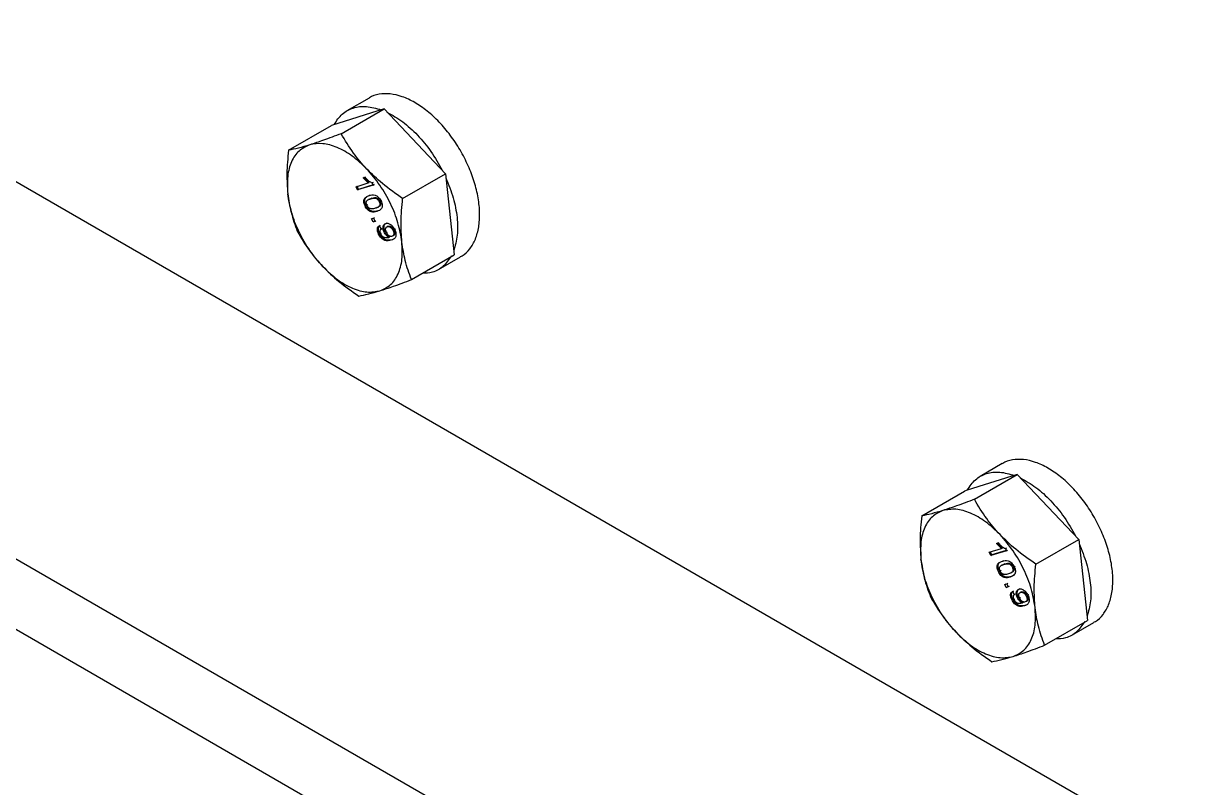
# Model space of a CAD drawing. Header units: millimetres. Extents: x 861 to 27901, y 673 to 17923.
# Drawn here: x 22897.8 to 23068.8, y 7983.8 to 8095.4 of the extents above; entities that cross this region are included whole.
import ezdxf

# ---------------------------------------------------------------- set-up
doc = ezdxf.new("R2010")
doc.units = ezdxf.units.MM
doc.header["$LTSCALE"] = 33.3

msp = doc.modelspace()

# ---------------------------------------------------------------- linework, layer by layer
at = {"color": 7, "linetype": 'Continuous', "lineweight": 25}
for p, q in [((23148.07, 7927.09), (22808.89, 8122.89)), ((22761.23, 8095.38), (23094.81, 7902.81)), ((23094.81, 7892.46), (22761.23, 8085.03)), ((22948.24, 8084.49), (22945.02, 8082.63)), ((22950.43, 8082.89), (22942.74, 8080.5)), ((22944.17, 8079.28), (22950.43, 8082.89)), ((22950.43, 8082.89), (22959.41, 8073.44)), ((22936.48, 8076.88), (22942.74, 8080.5)), ((22946.35, 8071.54), (22948.13, 8072.09)), ((22947.38, 8072.83), (22947.65, 8072.92)), ((22947.38, 8072.83), (22947.53, 8072.91)), ((22948.13, 8072.09), (22947.38, 8072.83)), ((22948.27, 8072.17), (22947.53, 8072.91)), ((22947.65, 8072.92), (22947.79, 8073)), ((22948.13, 8072.09), (22948.27, 8072.17)), ((22948.85, 8072.17), (22948.71, 8072.08)), ((22948.71, 8072.08), (22948.86, 8071.78)), ((22953.15, 8069.82), (22959.41, 8073.44)), ((22959.41, 8073.44), (22960.69, 8061.58)), ((22946.35, 8071.54), (22946.49, 8071.62)), ((22946.57, 8071.07), (22946.35, 8071.54)), ((22946.71, 8071.15), (22946.49, 8071.62)), ((22948.86, 8071.78), (22946.57, 8071.07)), ((22946.57, 8071.07), (22946.71, 8071.15)), ((22949, 8071.86), (22946.71, 8071.15)), ((22948.26, 8070.25), (22948.4, 8070.33)), ((22948.86, 8071.78), (22949, 8071.86)), ((22947.5, 8069.61), (22947.64, 8069.69)), ((22947.81, 8068.8), (22947.67, 8068.72)), ((22948.07, 8068.89), (22947.93, 8068.81)), ((22948.29, 8069.73), (22948.15, 8069.65)), ((22948.3, 8069.7), (22948.63, 8069.87)), ((22948.63, 8069.87), (22948.49, 8069.79)), ((22949.33, 8069.8), (22949.47, 8069.88)), ((22949.5, 8068.52), (22949.64, 8068.6)), ((22949.86, 8069.45), (22949.72, 8069.37)), ((22949.98, 8069.44), (22950.12, 8069.52)), ((22948.6, 8066.86), (22948.89, 8066.95)), ((22948.6, 8066.86), (22948.74, 8066.94)), ((22948.83, 8066.39), (22948.6, 8066.86)), ((22948.89, 8066.95), (22949.03, 8067.03)), ((22948.89, 8066.95), (22949.12, 8066.48)), ((22949.12, 8066.48), (22948.83, 8066.39)), ((22948.83, 8066.39), (22948.97, 8066.47)), ((22949.16, 8066.53), (22948.97, 8066.47)), ((22949.26, 8066.57), (22949.12, 8066.48)), ((22949.74, 8065.82), (22949.88, 8065.9)), ((22949.74, 8065.82), (22950, 8065.36)), ((22950, 8065.36), (22950.14, 8065.44)), ((22950.69, 8066.17), (22950.83, 8066.25)), ((22950.73, 8065.58), (22950.73, 8065.57)), ((22951.04, 8065.78), (22950.9, 8065.69)), ((22951.9, 8065.21), (22951.76, 8065.13)), ((22951.98, 8065.28), (22952.12, 8065.37)), ((22949.64, 8064.63), (22949.78, 8064.71)), ((22949.92, 8064.69), (22950.06, 8064.77)), ((22950.45, 8064.9), (22950.59, 8064.98)), ((22950.78, 8064.84), (22950.92, 8064.92)), ((22951.1, 8064.14), (22951.24, 8064.22)), ((22951.1, 8064.14), (22951.15, 8064.16)), ((22951.15, 8064.16), (22951.29, 8064.24)), ((22951.24, 8064.22), (22951.29, 8064.24)), ((22951.74, 8064.38), (22951.6, 8064.3)), ((22951.78, 8064.41), (22951.92, 8064.49)), ((22954.43, 8057.97), (22960.69, 8061.58)), ((22958.41, 8059.44), (22961.62, 8061.3)), ((23040.74, 8031.09), (23037.53, 8029.23)), ((23042.94, 8029.49), (23035.64, 8027.22)), ((23036.68, 8025.88), (23042.94, 8029.49)), ((23042.94, 8029.49), (23051.91, 8020.03)), ((23028.98, 8023.48), (23035.24, 8027.09)), ((23035.64, 8027.22), (23035.24, 8027.09)), ((23039.89, 8019.43), (23040.16, 8019.51)), ((23039.89, 8019.43), (23040.03, 8019.51)), ((23040.63, 8018.69), (23039.89, 8019.43)), ((23040.77, 8018.77), (23040.03, 8019.51)), ((23040.16, 8019.51), (23040.3, 8019.59)), ((23045.66, 8016.42), (23051.91, 8020.03)), ((23051.91, 8020.03), (23053.2, 8008.18)), ((23038.85, 8018.14), (23040.63, 8018.69)), ((23038.85, 8018.14), (23038.99, 8018.22)), ((23039.08, 8017.67), (23038.85, 8018.14)), ((23039.22, 8017.75), (23038.99, 8018.22)), ((23041.36, 8018.38), (23039.08, 8017.67)), ((23039.08, 8017.67), (23039.22, 8017.75)), ((23041.32, 8018.41), (23039.22, 8017.75)), ((23040.63, 8018.69), (23040.77, 8018.77)), ((23041.36, 8018.76), (23041.22, 8018.68)), ((23041.22, 8018.68), (23041.36, 8018.38)), ((23041.36, 8018.38), (23041.5, 8018.46)), ((23040, 8016.21), (23040.14, 8016.29)), ((23040.58, 8015.48), (23040.44, 8015.4)), ((23040.79, 8016.33), (23040.65, 8016.25)), ((23040.77, 8016.85), (23040.91, 8016.93)), ((23040.81, 8016.3), (23041.13, 8016.46)), ((23041.13, 8016.46), (23040.99, 8016.38)), ((23041.83, 8016.4), (23041.97, 8016.48)), ((23042.36, 8016.05), (23042.22, 8015.97)), ((23042.49, 8016.04), (23042.63, 8016.12)), ((23040.32, 8015.4), (23040.18, 8015.32)), ((23042.01, 8015.12), (23042.15, 8015.2)), ((23041.11, 8013.46), (23041.4, 8013.55)), ((23041.11, 8013.46), (23041.25, 8013.54)), ((23041.33, 8012.99), (23041.11, 8013.46)), ((23041.62, 8013.08), (23041.33, 8012.99)), ((23041.33, 8012.99), (23041.47, 8013.07)), ((23041.4, 8013.55), (23041.54, 8013.63)), ((23041.4, 8013.55), (23041.62, 8013.08)), ((23041.61, 8013.12), (23041.47, 8013.07)), ((23041.76, 8013.16), (23041.62, 8013.08)), ((23042.25, 8012.42), (23042.39, 8012.5)), ((23042.25, 8012.42), (23042.5, 8011.96)), ((23042.5, 8011.96), (23042.64, 8012.04)), ((23043.19, 8012.77), (23043.33, 8012.85)), ((23043.24, 8012.18), (23043.23, 8012.17)), ((23043.54, 8012.37), (23043.4, 8012.29)), ((23042.15, 8011.23), (23042.29, 8011.31)), ((23042.42, 8011.28), (23042.56, 8011.36)), ((23042.96, 8011.5), (23043.1, 8011.58)), ((23043.29, 8011.44), (23043.43, 8011.52)), ((23043.6, 8010.74), (23043.74, 8010.82)), ((23043.6, 8010.74), (23043.66, 8010.76)), ((23043.66, 8010.76), (23043.8, 8010.84)), ((23043.74, 8010.82), (23043.8, 8010.84)), ((23044.24, 8010.98), (23044.1, 8010.9)), ((23044.4, 8011.81), (23044.26, 8011.73)), ((23044.28, 8011.01), (23044.42, 8011.09)), ((23044.49, 8011.88), (23044.63, 8011.96)), ((23046.94, 8004.57), (23053.2, 8008.18)), ((23050.91, 8006.04), (23054.13, 8007.9))]:
    msp.add_line(p, q, dxfattribs=at)
for points, knots in [([(22961.61, 8061.33), (22961.69, 8061.37), (22962.23, 8061.59), (22963, 8062.43), (22963.83, 8063.83), (22964.32, 8065.61), (22964.46, 8067.65), (22964.24, 8069.89), (22963.67, 8072.24), (22962.77, 8074.61), (22961.59, 8076.93), (22960.15, 8079.09), (22958.52, 8081.02), (22956.75, 8082.64), (22954.92, 8083.9), (22953.09, 8084.75), (22951.32, 8085.17), (22949.71, 8085.08), (22948.67, 8084.83), (22948.26, 8084.5), (22948.24, 8084.48)], [0, 0, 0, 0, 0.010609, 0.072265, 0.133921, 0.195577, 0.257233, 0.318889, 0.380545, 0.442201, 0.503857, 0.565513, 0.627169, 0.688825, 0.750481, 0.812137, 0.873793, 0.935449, 0.997105, 1, 1, 1, 1]), ([(22944.17, 8079.28), (22943.28, 8078.94), (22941.59, 8078.31), (22940.22, 8077.86), (22939.58, 8077.65)], [0, 0, 0, 0, 0.532771, 1, 1, 1, 1]), ([(22947.91, 8074.12), (22947.24, 8074.89), (22945.79, 8076.53), (22944.73, 8078.33), (22944.17, 8079.28)], [0, 0, 0, 0, 0.467229, 1, 1, 1, 1]), ([(22939.58, 8077.65), (22939, 8077.48), (22937.77, 8077.11), (22936.93, 8076.96), (22936.48, 8076.88)], [0, 0, 0, 0, 0.467229, 1, 1, 1, 1]), ([(22936.48, 8076.88), (22936.37, 8075.72), (22936.16, 8073.53), (22936.3, 8071.48), (22936.37, 8070.52)], [0, 0, 0, 0, 0.532771, 1, 1, 1, 1]), ([(22953.15, 8069.82), (22952.14, 8070.52), (22950.25, 8071.83), (22948.66, 8073.39), (22947.91, 8074.12)], [0, 0, 0, 0, 0.532771, 1, 1, 1, 1]), ([(22947.65, 8072.92), (22947.82, 8072.73), (22948.16, 8072.37), (22948.53, 8072.18), (22948.71, 8072.08)], [0, 0, 0, 0, 0.500866, 1, 1, 1, 1]), ([(22936.37, 8070.52), (22936.5, 8069.6), (22936.79, 8067.64), (22937.43, 8065.94), (22937.76, 8065.03)], [0, 0, 0, 0, 0.467229, 1, 1, 1, 1]), ([(22947.5, 8069.61), (22947.54, 8069.7), (22947.61, 8069.87), (22947.87, 8070.1), (22948.1, 8070.19), (22948.26, 8070.25)], [0, 0, 0, 0, 0.249754, 0.499871, 1, 1, 1, 1]), ([(22948.26, 8070.25), (22948.39, 8070.29), (22948.66, 8070.36), (22949.04, 8070.34), (22949.36, 8070.2), (22949.61, 8070.01), (22949.82, 8069.75), (22949.93, 8069.55), (22949.98, 8069.44)], [0, 0, 0, 0, 0.2504817, 0.5003456, 0.6317049, 0.7502211, 0.8749867, 1, 1, 1, 1]), ([(22947.67, 8068.72), (22947.6, 8068.88), (22947.5, 8069.12), (22947.48, 8069.38), (22947.48, 8069.51), (22947.49, 8069.58), (22947.5, 8069.61)], [0, 0, 0, 0, 0.4987953, 0.7491483, 0.8745764, 1, 1, 1, 1]), ([(22947.81, 8068.8), (22947.74, 8068.96), (22947.65, 8069.2), (22947.61, 8069.5), (22947.63, 8069.62), (22947.64, 8069.69)], [0, 0, 0, 0, 0.499036, 0.74951, 1, 1, 1, 1]), ([(22947.64, 8069.69), (22947.68, 8069.78), (22947.75, 8069.96), (22947.88, 8070.06), (22947.95, 8070.12)], [0, 0, 0, 0, 0.499636, 1, 1, 1, 1]), ([(22949.39, 8067.91), (22949.26, 8067.88), (22948.99, 8067.81), (22948.62, 8067.83), (22948.29, 8067.96), (22948.05, 8068.15), (22947.83, 8068.42), (22947.72, 8068.62), (22947.67, 8068.72)], [0, 0, 0, 0, 0.2504758, 0.5003474, 0.6257683, 0.7501762, 0.8749697, 1, 1, 1, 1]), ([(22949.53, 8067.99), (22949.4, 8067.96), (22949.13, 8067.89), (22948.76, 8067.91), (22948.43, 8068.05), (22948.19, 8068.23), (22947.97, 8068.5), (22947.86, 8068.7), (22947.81, 8068.8)], [0, 0, 0, 0, 0.250472, 0.500339, 0.626188, 0.75018, 0.874972, 1, 1, 1, 1]), ([(22947.93, 8068.81), (22947.9, 8068.88), (22947.84, 8069.03), (22947.83, 8069.25), (22947.87, 8069.42), (22948.07, 8069.65), (22948.3, 8069.72), (22948.49, 8069.79)], [0, 0, 0, 0, 0.124696, 0.249462, 0.374432, 0.499637, 1, 1, 1, 1]), ([(22949.16, 8068.38), (22948.98, 8068.33), (22948.74, 8068.26), (22948.41, 8068.32), (22948.23, 8068.43), (22948.06, 8068.59), (22947.97, 8068.73), (22947.93, 8068.81)], [0, 0, 0, 0, 0.50041, 0.625613, 0.75058, 0.875344, 1, 1, 1, 1]), ([(22948.49, 8069.79), (22948.62, 8069.82), (22948.81, 8069.87), (22949.09, 8069.88), (22949.25, 8069.83), (22949.33, 8069.8)], [0, 0, 0, 0, 0.500372, 0.750515, 1, 1, 1, 1]), ([(22948.63, 8069.87), (22948.76, 8069.9), (22948.95, 8069.95), (22949.23, 8069.96), (22949.39, 8069.91), (22949.47, 8069.88)], [0, 0, 0, 0, 0.500372, 0.750515, 1, 1, 1, 1]), ([(22949.72, 8069.37), (22949.75, 8069.29), (22949.81, 8069.14), (22949.82, 8068.92), (22949.78, 8068.75), (22949.58, 8068.52), (22949.35, 8068.44), (22949.16, 8068.38)], [0, 0, 0, 0, 0.124745, 0.249484, 0.374471, 0.499648, 1, 1, 1, 1]), ([(22949.33, 8069.8), (22949.36, 8069.78), (22949.44, 8069.73), (22949.55, 8069.63), (22949.64, 8069.51), (22949.69, 8069.41), (22949.72, 8069.37)], [0, 0, 0, 0, 0.250158, 0.500156, 0.750032, 1, 1, 1, 1]), ([(22949.98, 8069.44), (22950.03, 8069.34), (22950.12, 8069.13), (22950.18, 8068.82), (22950.16, 8068.54), (22949.95, 8068.15), (22949.64, 8068.02), (22949.39, 8067.91)], [0, 0, 0, 0, 0.125373, 0.250644, 0.375698, 0.501113, 1, 1, 1, 1]), ([(22949.47, 8069.88), (22949.5, 8069.86), (22949.58, 8069.82), (22949.69, 8069.71), (22949.77, 8069.61), (22949.82, 8069.52), (22949.84, 8069.47), (22949.86, 8069.45)], [0, 0, 0, 0, 0.250055, 0.499949, 0.749722, 0.874857, 1, 1, 1, 1]), ([(22949.86, 8069.45), (22949.89, 8069.37), (22949.95, 8069.22), (22949.96, 8069), (22949.92, 8068.83), (22949.81, 8068.69), (22949.7, 8068.65), (22949.63, 8068.63)], [0, 0, 0, 0, 0.183123, 0.366237, 0.549716, 0.733474, 1, 1, 1, 1]), ([(22953.04, 8063.46), (22952.97, 8064.42), (22952.83, 8066.47), (22953.04, 8068.66), (22953.15, 8069.82)], [0, 0, 0, 0, 0.4672291, 1, 1, 1, 1]), ([(22949.64, 8064.63), (22949.59, 8064.76), (22949.5, 8064.95), (22949.46, 8065.21), (22949.46, 8065.44), (22949.54, 8065.68), (22949.67, 8065.77), (22949.74, 8065.82)], [0, 0, 0, 0, 0.249859, 0.375718, 0.500481, 0.749846, 1, 1, 1, 1]), ([(22949.78, 8064.71), (22949.73, 8064.84), (22949.64, 8065.03), (22949.6, 8065.29), (22949.6, 8065.52), (22949.68, 8065.76), (22949.81, 8065.85), (22949.88, 8065.9)], [0, 0, 0, 0, 0.249859, 0.375956, 0.500482, 0.749847, 1, 1, 1, 1]), ([(22950, 8065.36), (22949.96, 8065.33), (22949.88, 8065.27), (22949.82, 8065.14), (22949.82, 8065.02), (22949.83, 8064.91), (22949.87, 8064.8), (22949.9, 8064.72), (22949.92, 8064.69)], [0, 0, 0, 0, 0.276477, 0.499318, 0.623718, 0.749496, 0.874756, 1, 1, 1, 1]), ([(22950.45, 8064.9), (22950.42, 8064.98), (22950.35, 8065.12), (22950.3, 8065.35), (22950.28, 8065.56), (22950.3, 8065.74), (22950.36, 8065.9), (22950.47, 8066.07), (22950.6, 8066.13), (22950.69, 8066.17)], [0, 0, 0, 0, 0.125074, 0.250064, 0.373261, 0.500199, 0.624296, 0.750369, 1, 1, 1, 1]), ([(22950.59, 8064.98), (22950.58, 8065.02), (22950.54, 8065.09), (22950.49, 8065.24), (22950.44, 8065.43), (22950.42, 8065.64), (22950.44, 8065.83), (22950.5, 8065.98), (22950.57, 8066.1), (22950.64, 8066.14), (22950.66, 8066.15)], [0, 0, 0, 0, 0.07547, 0.150945, 0.301578, 0.450313, 0.603034, 0.752855, 0.90453, 1, 1, 1, 1]), ([(22950.78, 8064.84), (22950.74, 8064.94), (22950.68, 8065.09), (22950.65, 8065.27), (22950.66, 8065.4), (22950.69, 8065.51), (22950.76, 8065.63), (22950.84, 8065.67), (22950.9, 8065.69)], [0, 0, 0, 0, 0.249521, 0.373851, 0.499889, 0.624096, 0.750315, 1, 1, 1, 1]), ([(22950.69, 8066.17), (22950.79, 8066.19), (22950.94, 8066.22), (22951.18, 8066.14), (22951.37, 8066.04), (22951.55, 8065.9), (22951.77, 8065.66), (22951.9, 8065.44), (22951.98, 8065.28)], [0, 0, 0, 0, 0.249869, 0.376454, 0.500348, 0.627239, 0.750824, 1, 1, 1, 1]), ([(22950.9, 8065.69), (22950.96, 8065.71), (22951.1, 8065.73), (22951.3, 8065.65), (22951.46, 8065.53), (22951.62, 8065.38), (22951.7, 8065.23), (22951.76, 8065.13)], [0, 0, 0, 0, 0.25025, 0.499842, 0.629576, 0.750665, 1, 1, 1, 1]), ([(22951.04, 8065.78), (22951.1, 8065.79), (22951.24, 8065.81), (22951.45, 8065.73), (22951.6, 8065.61), (22951.76, 8065.46), (22951.84, 8065.31), (22951.9, 8065.21)], [0, 0, 0, 0, 0.25025, 0.499841, 0.629288, 0.750666, 1, 1, 1, 1]), ([(22951.98, 8065.28), (22952.03, 8065.18), (22952.12, 8064.98), (22952.17, 8064.67), (22952.18, 8064.4), (22952.09, 8064.09), (22951.85, 8063.85), (22951.6, 8063.77), (22951.48, 8063.72)], [0, 0, 0, 0, 0.125064, 0.25009, 0.37511, 0.500169, 0.749441, 1, 1, 1, 1]), ([(22951.76, 8065.13), (22951.8, 8065.03), (22951.86, 8064.88), (22951.87, 8064.69), (22951.86, 8064.57), (22951.82, 8064.47), (22951.74, 8064.36), (22951.65, 8064.32), (22951.6, 8064.3)], [0, 0, 0, 0, 0.249017, 0.372138, 0.499365, 0.623562, 0.749893, 1, 1, 1, 1]), ([(22951.9, 8065.21), (22951.94, 8065.11), (22952, 8064.96), (22952.01, 8064.78), (22952, 8064.65), (22951.96, 8064.55), (22951.88, 8064.44), (22951.79, 8064.4), (22951.74, 8064.38)], [0, 0, 0, 0, 0.249017, 0.371845, 0.499365, 0.623226, 0.749892, 1, 1, 1, 1]), ([(22937.76, 8065.03), (22938.32, 8064.07), (22939.37, 8062.28), (22940.82, 8060.63), (22941.5, 8059.87)], [0, 0, 0, 0, 0.5327709, 1, 1, 1, 1]), ([(22951.48, 8063.72), (22951.34, 8063.69), (22951.06, 8063.61), (22950.65, 8063.65), (22950.3, 8063.81), (22950.05, 8064.02), (22949.81, 8064.3), (22949.7, 8064.52), (22949.64, 8064.63)], [0, 0, 0, 0, 0.2504849, 0.5001185, 0.6278992, 0.7500924, 0.8749937, 1, 1, 1, 1]), ([(22951.62, 8063.8), (22951.48, 8063.77), (22951.2, 8063.69), (22950.79, 8063.73), (22950.44, 8063.89), (22950.19, 8064.11), (22949.95, 8064.38), (22949.84, 8064.6), (22949.78, 8064.71)], [0, 0, 0, 0, 0.2504849, 0.5001185, 0.6280399, 0.7500924, 0.8749937, 1, 1, 1, 1]), ([(22949.92, 8064.69), (22949.95, 8064.62), (22950.03, 8064.48), (22950.18, 8064.3), (22950.35, 8064.18), (22950.67, 8064.07), (22950.91, 8064.11), (22951.1, 8064.14)], [0, 0, 0, 0, 0.125207, 0.25031, 0.375339, 0.50062, 1, 1, 1, 1]), ([(22951.15, 8064.16), (22951.09, 8064.19), (22950.95, 8064.27), (22950.76, 8064.44), (22950.58, 8064.65), (22950.5, 8064.82), (22950.45, 8064.9)], [0, 0, 0, 0, 0.248943, 0.49945, 0.750285, 1, 1, 1, 1]), ([(22951.29, 8064.24), (22951.23, 8064.28), (22951.09, 8064.35), (22950.9, 8064.52), (22950.72, 8064.74), (22950.64, 8064.9), (22950.59, 8064.98)], [0, 0, 0, 0, 0.24954, 0.50198, 0.751372, 1, 1, 1, 1]), ([(22951.6, 8064.3), (22951.53, 8064.28), (22951.44, 8064.27), (22951.29, 8064.3), (22951.17, 8064.36), (22951.06, 8064.45), (22950.92, 8064.6), (22950.84, 8064.75), (22950.78, 8064.84)], [0, 0, 0, 0, 0.2499765, 0.3782222, 0.5003423, 0.6274524, 0.7508111, 1, 1, 1, 1]), ([(22954.43, 8057.97), (22954.1, 8058.88), (22953.47, 8060.58), (22953.18, 8062.54), (22953.04, 8063.46)], [0, 0, 0, 0, 0.532771, 1, 1, 1, 1]), ([(22960.29, 8061.46), (22959.92, 8060.91), (22959.18, 8059.82), (22957.69, 8058.96), (22956.52, 8058.9), (22956.01, 8058.88)], [0, 0, 0, 0, 0.362113, 0.724226, 1, 1, 1, 1]), ([(22941.5, 8059.87), (22942.24, 8059.14), (22943.84, 8057.58), (22945.73, 8056.27), (22946.74, 8055.57)], [0, 0, 0, 0, 0.467229, 1, 1, 1, 1]), ([(22949.84, 8056.34), (22950.48, 8056.55), (22951.85, 8056.99), (22953.54, 8057.63), (22954.43, 8057.97)], [0, 0, 0, 0, 0.467229, 1, 1, 1, 1]), ([(22946.74, 8055.57), (22947.19, 8055.65), (22948.03, 8055.8), (22949.26, 8056.17), (22949.84, 8056.34)], [0, 0, 0, 0, 0.532771, 1, 1, 1, 1]), ([(23054.11, 8007.93), (23054.19, 8007.96), (23054.74, 8008.19), (23055.5, 8009.03), (23056.34, 8010.43), (23056.82, 8012.21), (23056.96, 8014.25), (23056.74, 8016.49), (23056.17, 8018.84), (23055.28, 8021.21), (23054.09, 8023.52), (23052.65, 8025.69), (23051.02, 8027.62), (23049.26, 8029.24), (23047.42, 8030.5), (23045.59, 8031.35), (23043.82, 8031.77), (23042.21, 8031.68), (23041.18, 8031.43), (23040.77, 8031.09), (23040.75, 8031.08)], [0, 0, 0, 0, 0.010609, 0.072265, 0.133921, 0.195577, 0.257233, 0.318889, 0.380545, 0.442201, 0.503857, 0.565513, 0.627169, 0.688825, 0.750481, 0.812137, 0.873793, 0.935449, 0.997105, 1, 1, 1, 1]), ([(23036.68, 8025.88), (23035.78, 8025.54), (23034.1, 8024.9), (23032.72, 8024.46), (23032.08, 8024.25)], [0, 0, 0, 0, 0.532771, 1, 1, 1, 1]), ([(23040.42, 8020.72), (23039.74, 8021.49), (23038.29, 8023.13), (23037.24, 8024.92), (23036.68, 8025.88)], [0, 0, 0, 0, 0.4672291, 1, 1, 1, 1]), ([(23032.08, 8024.25), (23031.51, 8024.08), (23030.27, 8023.71), (23029.43, 8023.56), (23028.98, 8023.48)], [0, 0, 0, 0, 0.467229, 1, 1, 1, 1]), ([(23028.98, 8023.48), (23028.87, 8022.32), (23028.66, 8020.13), (23028.81, 8018.08), (23028.87, 8017.12)], [0, 0, 0, 0, 0.532771, 1, 1, 1, 1]), ([(23045.66, 8016.42), (23044.65, 8017.12), (23042.75, 8018.43), (23041.16, 8019.99), (23040.42, 8020.72)], [0, 0, 0, 0, 0.532771, 1, 1, 1, 1]), ([(23040.16, 8019.51), (23040.33, 8019.33), (23040.67, 8018.97), (23041.03, 8018.78), (23041.22, 8018.68)], [0, 0, 0, 0, 0.500866, 1, 1, 1, 1]), ([(23028.87, 8017.12), (23029.01, 8016.2), (23029.3, 8014.24), (23029.93, 8012.53), (23030.27, 8011.63)], [0, 0, 0, 0, 0.467229, 1, 1, 1, 1]), ([(23040.18, 8015.32), (23040.11, 8015.48), (23040.01, 8015.71), (23039.98, 8015.97), (23039.99, 8016.11), (23040, 8016.17), (23040, 8016.21)], [0, 0, 0, 0, 0.4987953, 0.7491483, 0.8745764, 1, 1, 1, 1]), ([(23040, 8016.21), (23040.04, 8016.29), (23040.12, 8016.47), (23040.37, 8016.7), (23040.61, 8016.79), (23040.77, 8016.85)], [0, 0, 0, 0, 0.249754, 0.499871, 1, 1, 1, 1]), ([(23040.32, 8015.4), (23040.25, 8015.56), (23040.15, 8015.79), (23040.12, 8016.09), (23040.13, 8016.22), (23040.14, 8016.29)], [0, 0, 0, 0, 0.499036, 0.74951, 1, 1, 1, 1]), ([(23040.14, 8016.29), (23040.18, 8016.38), (23040.25, 8016.56), (23040.39, 8016.66), (23040.45, 8016.72)], [0, 0, 0, 0, 0.499636, 1, 1, 1, 1]), ([(23040.44, 8015.4), (23040.41, 8015.48), (23040.35, 8015.63), (23040.34, 8015.84), (23040.38, 8016.02), (23040.58, 8016.24), (23040.81, 8016.32), (23040.99, 8016.38)], [0, 0, 0, 0, 0.124696, 0.249462, 0.374432, 0.499637, 1, 1, 1, 1]), ([(23040.77, 8016.85), (23040.9, 8016.89), (23041.16, 8016.96), (23041.54, 8016.94), (23041.87, 8016.8), (23042.11, 8016.61), (23042.33, 8016.35), (23042.43, 8016.14), (23042.49, 8016.04)], [0, 0, 0, 0, 0.2504817, 0.5003456, 0.6317049, 0.7502211, 0.8749867, 1, 1, 1, 1]), ([(23040.99, 8016.38), (23041.12, 8016.42), (23041.31, 8016.47), (23041.6, 8016.48), (23041.75, 8016.43), (23041.83, 8016.4)], [0, 0, 0, 0, 0.500372, 0.750515, 1, 1, 1, 1]), ([(23041.13, 8016.46), (23041.26, 8016.5), (23041.45, 8016.55), (23041.74, 8016.56), (23041.89, 8016.51), (23041.97, 8016.48)], [0, 0, 0, 0, 0.500372, 0.750515, 1, 1, 1, 1]), ([(23042.22, 8015.97), (23042.25, 8015.89), (23042.32, 8015.74), (23042.32, 8015.52), (23042.28, 8015.35), (23042.09, 8015.12), (23041.85, 8015.04), (23041.67, 8014.98)], [0, 0, 0, 0, 0.1247447, 0.2494838, 0.3744708, 0.4996481, 1, 1, 1, 1]), ([(23041.83, 8016.4), (23041.87, 8016.38), (23041.94, 8016.33), (23042.05, 8016.23), (23042.15, 8016.11), (23042.2, 8016.01), (23042.22, 8015.97)], [0, 0, 0, 0, 0.250158, 0.500156, 0.750032, 1, 1, 1, 1]), ([(23042.49, 8016.04), (23042.53, 8015.94), (23042.62, 8015.73), (23042.69, 8015.41), (23042.67, 8015.14), (23042.46, 8014.74), (23042.14, 8014.61), (23041.89, 8014.51)], [0, 0, 0, 0, 0.125373, 0.250644, 0.375698, 0.501113, 1, 1, 1, 1]), ([(23041.97, 8016.48), (23042.01, 8016.46), (23042.08, 8016.41), (23042.19, 8016.31), (23042.27, 8016.21), (23042.33, 8016.12), (23042.35, 8016.07), (23042.36, 8016.05)], [0, 0, 0, 0, 0.250055, 0.499949, 0.749722, 0.874857, 1, 1, 1, 1]), ([(23042.36, 8016.05), (23042.39, 8015.97), (23042.46, 8015.82), (23042.47, 8015.6), (23042.42, 8015.43), (23042.31, 8015.29), (23042.2, 8015.25), (23042.14, 8015.23)], [0, 0, 0, 0, 0.1831229, 0.3662374, 0.549716, 0.7334739, 1, 1, 1, 1]), ([(23045.55, 8010.06), (23045.48, 8011.02), (23045.33, 8013.07), (23045.54, 8015.26), (23045.66, 8016.42)], [0, 0, 0, 0, 0.467229, 1, 1, 1, 1]), ([(23041.89, 8014.51), (23041.76, 8014.48), (23041.5, 8014.41), (23041.12, 8014.43), (23040.8, 8014.56), (23040.55, 8014.75), (23040.34, 8015.02), (23040.23, 8015.22), (23040.18, 8015.32)], [0, 0, 0, 0, 0.250476, 0.500347, 0.625768, 0.750176, 0.87497, 1, 1, 1, 1]), ([(23042.03, 8014.59), (23041.9, 8014.56), (23041.64, 8014.49), (23041.26, 8014.51), (23040.94, 8014.64), (23040.69, 8014.83), (23040.48, 8015.1), (23040.37, 8015.3), (23040.32, 8015.4)], [0, 0, 0, 0, 0.250472, 0.500339, 0.626188, 0.75018, 0.874972, 1, 1, 1, 1]), ([(23041.67, 8014.98), (23041.48, 8014.93), (23041.25, 8014.86), (23040.91, 8014.92), (23040.73, 8015.02), (23040.56, 8015.19), (23040.48, 8015.33), (23040.44, 8015.4)], [0, 0, 0, 0, 0.50041, 0.625613, 0.75058, 0.875344, 1, 1, 1, 1]), ([(23042.15, 8011.23), (23042.09, 8011.36), (23042.01, 8011.55), (23041.97, 8011.8), (23041.96, 8012.04), (23042.05, 8012.27), (23042.18, 8012.37), (23042.25, 8012.42)], [0, 0, 0, 0, 0.249859, 0.375718, 0.500481, 0.749846, 1, 1, 1, 1]), ([(23042.29, 8011.31), (23042.23, 8011.44), (23042.15, 8011.63), (23042.11, 8011.88), (23042.11, 8012.12), (23042.19, 8012.35), (23042.32, 8012.45), (23042.39, 8012.5)], [0, 0, 0, 0, 0.249859, 0.375956, 0.500482, 0.749847, 1, 1, 1, 1]), ([(23042.96, 8011.5), (23042.92, 8011.57), (23042.86, 8011.72), (23042.8, 8011.94), (23042.79, 8012.15), (23042.81, 8012.34), (23042.86, 8012.5), (23042.97, 8012.67), (23043.11, 8012.73), (23043.19, 8012.77)], [0, 0, 0, 0, 0.125074, 0.250064, 0.373261, 0.500199, 0.624296, 0.750369, 1, 1, 1, 1]), ([(23043.1, 8011.58), (23043.08, 8011.62), (23043.05, 8011.69), (23042.99, 8011.84), (23042.94, 8012.03), (23042.93, 8012.24), (23042.95, 8012.42), (23043, 8012.58), (23043.07, 8012.7), (23043.14, 8012.73), (23043.17, 8012.75)], [0, 0, 0, 0, 0.07547, 0.150945, 0.301578, 0.450313, 0.603034, 0.752855, 0.90453, 1, 1, 1, 1]), ([(23043.29, 8011.44), (23043.25, 8011.54), (23043.18, 8011.68), (23043.16, 8011.87), (23043.16, 8012), (23043.19, 8012.11), (23043.26, 8012.23), (23043.35, 8012.27), (23043.4, 8012.29)], [0, 0, 0, 0, 0.249521, 0.373851, 0.499889, 0.624096, 0.750315, 1, 1, 1, 1]), ([(23043.19, 8012.77), (23043.29, 8012.78), (23043.45, 8012.81), (23043.69, 8012.74), (23043.87, 8012.64), (23044.05, 8012.5), (23044.28, 8012.26), (23044.4, 8012.03), (23044.49, 8011.88)], [0, 0, 0, 0, 0.2498689, 0.3764535, 0.5003477, 0.6272386, 0.7508241, 1, 1, 1, 1]), ([(23043.4, 8012.29), (23043.47, 8012.31), (23043.6, 8012.33), (23043.81, 8012.25), (23043.97, 8012.13), (23044.12, 8011.98), (23044.2, 8011.83), (23044.26, 8011.73)], [0, 0, 0, 0, 0.25025, 0.499842, 0.629576, 0.750665, 1, 1, 1, 1]), ([(23043.54, 8012.37), (23043.61, 8012.39), (23043.74, 8012.41), (23043.95, 8012.33), (23044.11, 8012.21), (23044.26, 8012.06), (23044.34, 8011.91), (23044.4, 8011.81)], [0, 0, 0, 0, 0.2502502, 0.4998414, 0.6292884, 0.7506655, 1, 1, 1, 1]), ([(23030.27, 8011.63), (23030.83, 8010.67), (23031.88, 8008.88), (23033.33, 8007.23), (23034, 8006.46)], [0, 0, 0, 0, 0.532771, 1, 1, 1, 1]), ([(23043.98, 8010.32), (23043.84, 8010.28), (23043.56, 8010.21), (23043.16, 8010.24), (23042.81, 8010.41), (23042.55, 8010.62), (23042.32, 8010.9), (23042.2, 8011.12), (23042.15, 8011.23)], [0, 0, 0, 0, 0.2504849, 0.5001185, 0.6278992, 0.7500924, 0.8749937, 1, 1, 1, 1]), ([(23044.12, 8010.4), (23043.98, 8010.36), (23043.7, 8010.29), (23043.3, 8010.32), (23042.95, 8010.49), (23042.69, 8010.7), (23042.46, 8010.98), (23042.34, 8011.2), (23042.29, 8011.31)], [0, 0, 0, 0, 0.2504849, 0.5001185, 0.6280399, 0.7500924, 0.8749937, 1, 1, 1, 1]), ([(23042.5, 8011.96), (23042.46, 8011.92), (23042.39, 8011.87), (23042.33, 8011.74), (23042.32, 8011.62), (23042.34, 8011.51), (23042.37, 8011.4), (23042.4, 8011.32), (23042.42, 8011.28)], [0, 0, 0, 0, 0.276477, 0.499318, 0.623718, 0.749496, 0.874756, 1, 1, 1, 1]), ([(23042.42, 8011.28), (23042.46, 8011.21), (23042.53, 8011.08), (23042.69, 8010.9), (23042.85, 8010.78), (23043.18, 8010.67), (23043.41, 8010.71), (23043.6, 8010.74)], [0, 0, 0, 0, 0.125207, 0.25031, 0.375339, 0.50062, 1, 1, 1, 1]), ([(23043.66, 8010.76), (23043.59, 8010.79), (23043.46, 8010.86), (23043.27, 8011.04), (23043.09, 8011.25), (23043, 8011.42), (23042.96, 8011.5)], [0, 0, 0, 0, 0.248943, 0.49945, 0.750285, 1, 1, 1, 1]), ([(23043.8, 8010.84), (23043.73, 8010.87), (23043.6, 8010.94), (23043.41, 8011.12), (23043.23, 8011.33), (23043.14, 8011.5), (23043.1, 8011.58)], [0, 0, 0, 0, 0.24954, 0.50198, 0.751372, 1, 1, 1, 1]), ([(23044.1, 8010.9), (23044.04, 8010.88), (23043.94, 8010.86), (23043.79, 8010.9), (23043.68, 8010.96), (23043.56, 8011.05), (23043.42, 8011.2), (23043.34, 8011.34), (23043.29, 8011.44)], [0, 0, 0, 0, 0.249976, 0.378222, 0.500342, 0.627452, 0.750811, 1, 1, 1, 1]), ([(23044.49, 8011.88), (23044.53, 8011.78), (23044.62, 8011.58), (23044.68, 8011.27), (23044.68, 8010.99), (23044.59, 8010.69), (23044.35, 8010.45), (23044.1, 8010.36), (23043.98, 8010.32)], [0, 0, 0, 0, 0.125064, 0.25009, 0.37511, 0.500169, 0.749441, 1, 1, 1, 1]), ([(23044.26, 8011.73), (23044.3, 8011.63), (23044.36, 8011.48), (23044.38, 8011.29), (23044.36, 8011.17), (23044.33, 8011.06), (23044.25, 8010.96), (23044.16, 8010.92), (23044.1, 8010.9)], [0, 0, 0, 0, 0.249017, 0.372138, 0.499365, 0.623562, 0.749893, 1, 1, 1, 1]), ([(23044.4, 8011.81), (23044.44, 8011.71), (23044.5, 8011.56), (23044.52, 8011.37), (23044.5, 8011.25), (23044.47, 8011.15), (23044.39, 8011.04), (23044.3, 8011), (23044.24, 8010.98)], [0, 0, 0, 0, 0.249017, 0.371845, 0.499365, 0.623226, 0.749892, 1, 1, 1, 1]), ([(23046.94, 8004.57), (23046.6, 8005.47), (23045.97, 8007.18), (23045.68, 8009.14), (23045.55, 8010.06)], [0, 0, 0, 0, 0.532771, 1, 1, 1, 1]), ([(23052.79, 8008.05), (23052.42, 8007.51), (23051.69, 8006.42), (23050.19, 8005.56), (23049.02, 8005.5), (23048.52, 8005.48)], [0, 0, 0, 0, 0.362113, 0.724226, 1, 1, 1, 1]), ([(23034, 8006.46), (23034.75, 8005.74), (23036.34, 8004.17), (23038.23, 8002.87), (23039.24, 8002.17)], [0, 0, 0, 0, 0.467229, 1, 1, 1, 1]), ([(23042.34, 8002.93), (23042.98, 8003.14), (23044.36, 8003.59), (23046.04, 8004.23), (23046.94, 8004.57)], [0, 0, 0, 0, 0.467229, 1, 1, 1, 1]), ([(23039.24, 8002.17), (23039.69, 8002.25), (23040.53, 8002.4), (23041.76, 8002.76), (23042.34, 8002.93)], [0, 0, 0, 0, 0.532771, 1, 1, 1, 1])]:
    msp.add_open_spline(points, degree=3, knots=knots, dxfattribs=at)
for points in [[(22943.14, 8080.62), (22943.51, 8081.17), (22944.24, 8082.27), (22945.89, 8083.13), (22947.83, 8083.39), (22949.3, 8082.98), (22950.03, 8082.77)], [(22950.9, 8082.4), (22951.66, 8081.98), (22953.17, 8081.14), (22955.35, 8079.13), (22957.36, 8076.72), (22958.41, 8074.86), (22958.94, 8073.93)], [(22939.58, 8077.65), (22939.03, 8077.4), (22937.93, 8076.89), (22936.85, 8075.27), (22936.24, 8073.14), (22936.33, 8071.4), (22936.37, 8070.52)], [(22947.91, 8074.12), (22947.21, 8074.79), (22945.81, 8076.12), (22943.58, 8077.36), (22941.42, 8077.98), (22940.19, 8077.76), (22939.58, 8077.65)], [(22953.04, 8063.46), (22952.89, 8064.38), (22952.59, 8066.22), (22951.44, 8069.09), (22949.88, 8071.83), (22948.57, 8073.36), (22947.91, 8074.12)], [(22959.48, 8072.81), (22959.86, 8071.84), (22960.64, 8069.9), (22961.17, 8067.03), (22961.24, 8064.36), (22960.83, 8062.92), (22960.62, 8062.2)], [(22941.5, 8059.87), (22940.84, 8060.63), (22939.53, 8062.15), (22937.97, 8064.9), (22936.83, 8067.76), (22936.52, 8069.6), (22936.37, 8070.52)], [(22949.84, 8056.34), (22950.38, 8056.59), (22951.48, 8057.09), (22952.56, 8058.72), (22953.17, 8060.84), (22953.08, 8062.59), (22953.04, 8063.46)], [(22941.5, 8059.87), (22942.2, 8059.2), (22943.6, 8057.86), (22945.83, 8056.62), (22947.99, 8056), (22949.22, 8056.23), (22949.84, 8056.34)], [(23035.64, 8027.22), (23036.01, 8027.77), (23036.74, 8028.87), (23038.4, 8029.73), (23040.34, 8029.99), (23041.8, 8029.58), (23042.53, 8029.37)], [(23043.41, 8029), (23044.16, 8028.58), (23045.67, 8027.73), (23047.86, 8025.73), (23049.86, 8023.32), (23050.92, 8021.46), (23051.44, 8020.53)], [(23032.08, 8024.25), (23031.53, 8024), (23030.44, 8023.49), (23029.36, 8021.86), (23028.75, 8019.74), (23028.83, 8017.99), (23028.87, 8017.12)], [(23040.42, 8020.72), (23039.72, 8021.39), (23038.32, 8022.72), (23036.09, 8023.96), (23033.93, 8024.58), (23032.7, 8024.36), (23032.08, 8024.25)], [(23045.55, 8010.06), (23045.39, 8010.98), (23045.09, 8012.82), (23043.94, 8015.69), (23042.39, 8018.43), (23041.07, 8019.96), (23040.42, 8020.72)], [(23051.98, 8019.41), (23052.37, 8018.44), (23053.15, 8016.5), (23053.68, 8013.63), (23053.75, 8010.96), (23053.33, 8009.52), (23053.13, 8008.8)], [(23034, 8006.46), (23033.35, 8007.23), (23032.03, 8008.75), (23030.48, 8011.49), (23029.33, 8014.36), (23029.03, 8016.2), (23028.87, 8017.12)], [(23042.34, 8002.93), (23042.89, 8003.19), (23043.98, 8003.69), (23045.06, 8005.32), (23045.67, 8007.44), (23045.59, 8009.19), (23045.55, 8010.06)], [(23034, 8006.46), (23034.7, 8005.8), (23036.1, 8004.46), (23038.33, 8003.22), (23040.49, 8002.6), (23041.72, 8002.82), (23042.34, 8002.93)]]:
    msp.add_open_spline(points, degree=3, dxfattribs=at)

doc.saveas('drawing.dxf')
